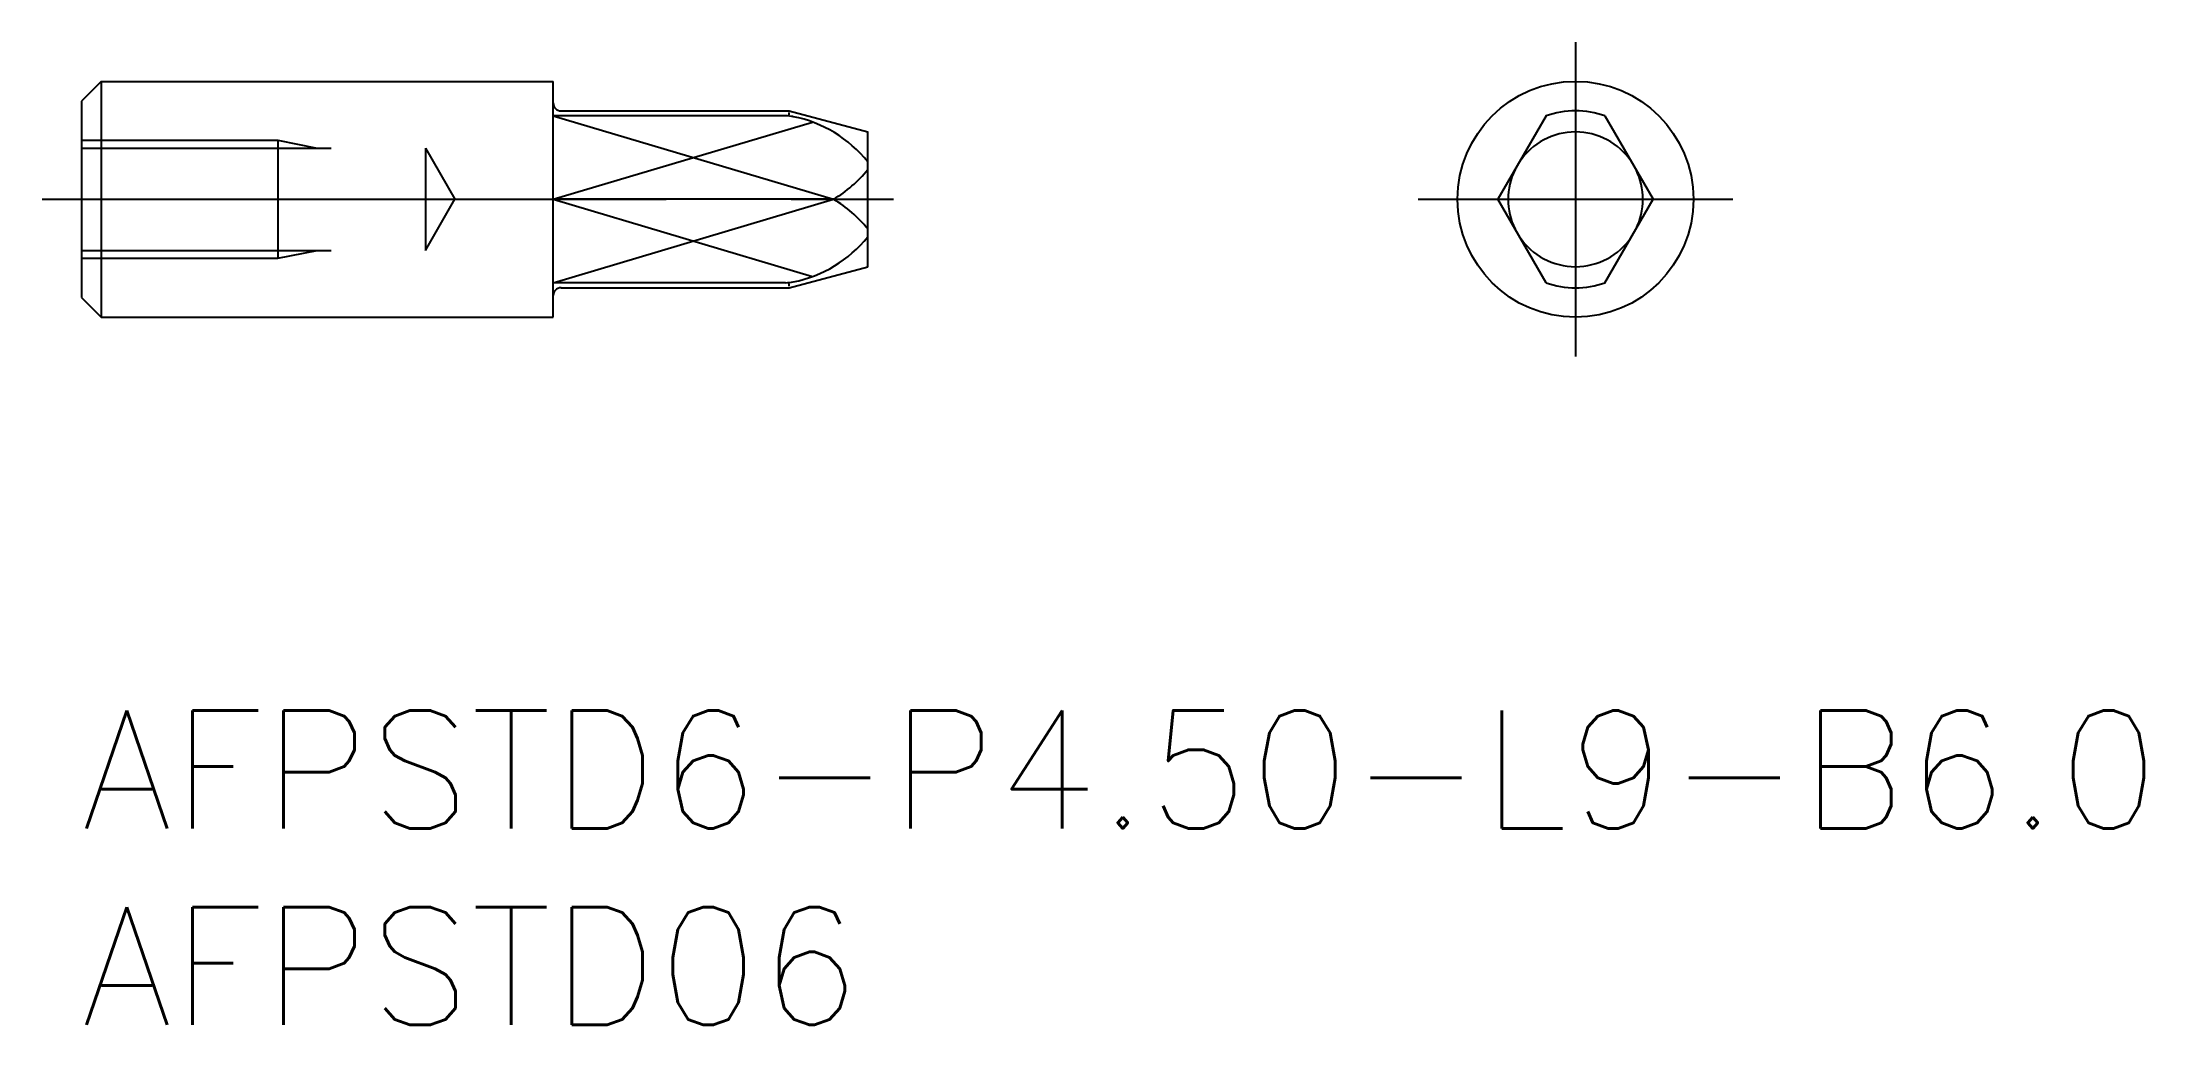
# Model space of a CAD drawing. Extents: x -1 to 52.5, y -8 to 17.
import ezdxf

# ---------------------------------------------------------------- set-up
doc = ezdxf.new("R2010")
doc.units = 0
doc.header["$LTSCALE"] = 0.5
doc.linetypes.add('CENTER', pattern=[50.8, 31.75, -6.35, 6.35, -6.35])
doc.linetypes.add('DASHED', pattern=[19.05, 12.7, -6.35])
for name, color, linetype in [('MSM_CENTER', 1, 'CENTER'), ('MSM_CONTINUOUS', 7, 'CONTINUOUS'), ('MSM_DASHED', 4, 'DASHED'), ('MSM_NARROW', 5, 'CONTINUOUS'), ('MSM_PART_NUMBER', 7, 'CONTINUOUS')]:
    doc.layers.add(name, color=color, linetype=linetype)
doc.styles.get("Standard").update_dxf_attribs({"font": 'txt.shx', "height": 3, "bigfont": 'bigfont.shx'})

# ---------------------------------------------------------------- blocks, each defined once
blk = doc.blocks.new('*U4')
at = {"layer": 'MSM_PART_NUMBER'}
blk.add_text('AFPSTD6-P4.50-L9-B6.0', height=3, dxfattribs=at).set_placement((0, -3))
blk = doc.blocks.new('*U5')
at = {"layer": 'MSM_PART_NUMBER'}
blk.add_text('AFPSTD06', height=3, dxfattribs=at).set_placement((0, -8))

msp = doc.modelspace()

# ---------------------------------------------------------------- linework, layer by layer
at = {"layer": 'MSM_CENTER'}
for p, q in [((38, 17), (38, 9)), ((-1, 13), (20.657, 13)), ((34, 13), (42, 13))]:
    msp.add_line(p, q, dxfattribs=at)
at = {"layer": 'MSM_CONTINUOUS'}
for p, q in [((0.5, 16), (0, 15.5)), ((0.5, 16), (12, 16)), ((0.5, 16), (0.5, 10)), ((12, 10), (12, 16)), ((0, 15.5), (0, 10.5)), ((17.911, 15.121), (12, 15.121)), ((12.2, 15.25), (18, 15.25)), ((18, 15.25), (20, 14.714)), ((37.25, 15.121), (36.025, 13)), ((38.75, 15.121), (39.975, 13)), ((20, 11.286), (20, 14.714)), ((19.129, 13), (12, 13)), ((37.25, 10.879), (36.025, 13)), ((38.75, 10.879), (39.975, 13)), ((18, 10.75), (20, 11.286)), ((17.911, 10.879), (12, 10.879)), ((12.2, 10.75), (18, 10.75)), ((0, 10.5), (0.5, 10)), ((0.5, 10), (12, 10))]:
    msp.add_line(p, q, dxfattribs=at)
msp.add_circle((38, 13), 3, dxfattribs=at)
for centre, radius, start, end in [((12.2, 15.45), 0.2, 180, 270), ((17.911, 14.121), 1, 78.7621, 90), ((17.473, 11.919), 3.245, 38.8643, 78.7621), ((38, 13), 2.25, 70.5288, 109.4712), ((38, 13), 1.714, 33.8768, 146.1232), ((17.473, 15.791), 3.245, 300.6786, 321.1357), ((38, 13), 1.714, 153.8768, 206.1232), ((38, 13), 1.714, 333.8768, 26.1232), ((17.473, 10.209), 3.245, 38.8643, 59.3214), ((17.473, 14.081), 3.245, 281.2379, 321.1357), ((38, 13), 1.714, 213.8768, 326.1232), ((12.2, 10.55), 0.2, 90, 180), ((17.911, 11.879), 1, 270, 281.2379), ((38, 13), 2.25, 250.5288, 289.4712)]:
    msp.add_arc(centre, radius, start, end, dxfattribs=at)
at = {"layer": 'MSM_DASHED'}
for p, q in [((0, 14.5), (5, 14.5)), ((5, 14.5), (5, 11.5)), ((5, 14.5), (6, 14.3)), ((0, 14.3), (8.749, 14.3)), ((8.749, 14.3), (9.5, 13)), ((8.749, 14.3), (8.749, 11.7)), ((8.749, 11.7), (9.5, 13)), ((0, 11.7), (8.749, 11.7)), ((0, 11.5), (5, 11.5)), ((5, 11.5), (6, 11.7))]:
    msp.add_line(p, q, dxfattribs=at)
at = {"layer": 'MSM_NARROW'}
for p, q in [((12, 15.121), (19.129, 13)), ((18, 15.151), (18, 15.209)), ((12, 13), (18.598, 14.963)), ((12, 10.879), (19.129, 13)), ((12, 13), (18.598, 11.037)), ((18, 10.791), (18, 10.849))]:
    msp.add_line(p, q, dxfattribs=at)

# ---------------------------------------------------------------- block references
at = {"layer": 'MSM_CONTINUOUS'}
for name in ['*U4', '*U5']:
    msp.add_blockref(name, (0, 0), dxfattribs=at)

doc.saveas('drawing.dxf')
